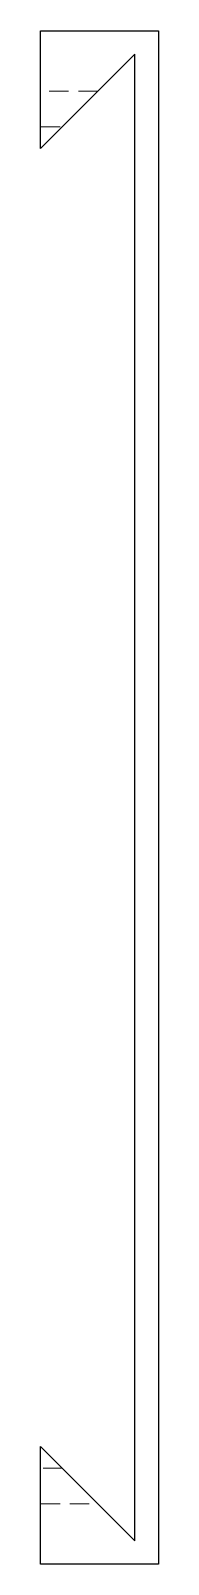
# Model space of a CAD drawing. Header units: millimetres. Extents: x 66 to 227, y 7 to 162.
# Drawn here: x 219.2 to 226.8, y 7 to 107 of the extents above.
import ezdxf

# ---------------------------------------------------------------- set-up
doc = ezdxf.new("R2010")
doc.units = ezdxf.units.MM
doc.linetypes.add('HIDDEN', pattern=[1.905, 1.27, -0.635])

msp = doc.modelspace()

# ---------------------------------------------------------------- linework, layer by layer
at = {"color": 7, "linetype": 'Continuous', "lineweight": 25}
for p, q in [((219.15, 99.31), (219.15, 107)), ((219.15, 107), (226.85, 107)), ((226.85, 107), (226.85, 7)), ((225.31, 105.46), (219.15, 99.31)), ((225.31, 8.54), (225.31, 105.46)), ((219.15, 7), (219.15, 14.69)), ((219.15, 14.69), (225.31, 8.54)), ((226.85, 7), (219.15, 7))]:
    msp.add_line(p, q, dxfattribs=at)
at = {"color": 7, "linetype": 'HIDDEN', "lineweight": 18}
for p, q in [((222.89, 103.05), (219.15, 103.05)), ((219.15, 100.74), (220.58, 100.74)), ((220.58, 13.26), (219.15, 13.26)), ((219.15, 10.95), (222.89, 10.95))]:
    msp.add_line(p, q, dxfattribs=at)

doc.saveas('drawing.dxf')
